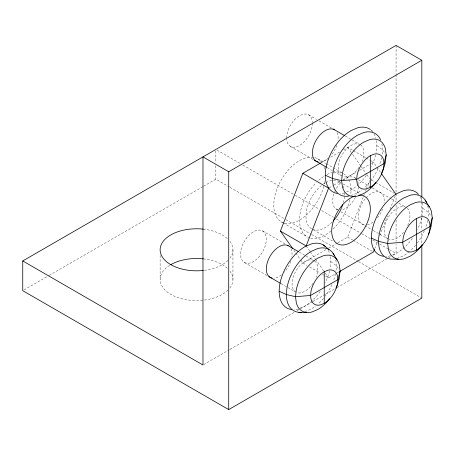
<?xml version="1.0" encoding="UTF-8"?>
<svg xmlns="http://www.w3.org/2000/svg" width="455" height="455" viewBox="0 0 455 455"><rect width="100%" height="100%" fill="white"/><g stroke="black" fill="none" stroke-linecap="round" stroke-linejoin="round"><path stroke-width="0.34" stroke-dasharray="2.27 1.71" d="M337.866 242.788L347.7 237.112L363.244 197.043M363.5 196.384L364.267 194.41M365.541 191.128L366.048 189.815M366.303 189.155L369.619 180.618M374.721 248.692L377.525 241.469M379.817 235.554L387.461 215.846M390.009 209.277L395.367 195.485M23.978 289.966L48.577 275.764M49.191 275.411L202.936 186.647M203.55 186.294L215.846 179.19L229.371 186.999M321.025 162.793L327.691 158.943M330.722 157.197L339.817 151.947M343.457 149.843L347.7 147.397L352.602 150.224M329.192 187.807L333.435 185.356M334.044 185.009L340.101 181.511M343.133 179.759L356.47 172.058M359.501 170.306L371.018 163.658M371.627 163.311L373.447 162.259L380.784 172.701M300.8 260.112L302.842 263.013L326.189 249.528M328.647 248.112L337.252 243.141M325.518 276.105L328.584 277.874L336.575 273.262M337.189 272.909L339.032 271.845M203.59 364.643L229.417 349.73M230.031 349.377L294.601 312.096M297.064 310.674L299.521 309.258M300.135 308.899L312.437 301.801M313.051 301.443L324.733 294.698M325.353 294.345L336.421 287.952M337.036 287.6L388.075 258.127M388.689 257.775L390.538 256.711M392.995 255.289L396.072 253.515L396.072 244.278M350.987 195.644L357.454 192.897A35.319 20.39 -60 0 0 361.793 189.951M397.05 258.503L403.517 255.755A35.319 20.39 -60 0 0 409.454 251.496M304.901 311.709L311.368 308.956A35.319 20.39 -60 0 0 315.707 306.01M346.551 191.902L351.015 190.071A36.411 21.021 -60 0 0 366.69 174.879M392.614 254.76L397.078 252.929A36.411 21.021 -60 0 0 413.134 237.174M300.465 307.961L304.93 306.135A36.411 21.021 -60 0 0 320.985 290.375M308.626 114.848L316.595 119.449M319.046 120.865L331.308 127.946M345.408 136.085L351.533 139.622M352.147 139.975L358.893 143.871M353.216 150.582L365.473 157.657M366.087 158.01L369.767 160.137M370.381 160.49L373.447 162.259M371.354 180.009L375.034 182.136M375.642 182.489L394.036 193.108M354.69 177.706L355.918 178.417M358.278 179.788L369.921 186.51M372.378 187.926L390.856 198.585M391.471 198.943L396.373 201.77M398.825 203.186L405.57 207.082M317.726 158.806L325.695 163.408M326.309 163.76L332.44 167.298M333.054 167.656L341.637 172.61M290.421 146.379L313.103 159.477M327.202 167.616L333.333 171.154M333.942 171.507L341.301 175.755M338.924 181.551L342.604 183.678M343.212 184.03L360.377 193.938M336.006 208.902L337.843 209.965M340.778 211.717L372.651 230.122M373.265 230.475L379.396 234.012M380.01 234.365L387.364 238.613M217.075 150.173L240.45 163.669M242.913 165.085L294.578 194.916M295.193 195.275L319.183 209.124M321.645 210.546L333.333 217.291M336.404 219.065L361.008 233.273M361.628 233.625L370.239 238.596M372.696 240.018L378.85 243.573M379.464 243.925L388.689 249.255M389.304 249.607L396.072 253.515M347.7 237.112L352.602 239.944M353.216 240.297L372.218 251.268M313.455 229.911L332.457 240.883M229.991 187.358L285.325 219.304M285.939 219.657L311.146 234.211M311.76 234.57L357.875 261.193M358.489 261.545L421.819 298.11M281.315 221.869L282.544 222.58M283.158 222.933L307.062 236.737M262.541 230.907A18.206 10.511 -60 0 1 256.768 259.111A18.206 10.511 -60 0 1 241.002 250.005A18.206 10.511 -60 0 1 262.541 230.907L285.222 244.005M299.322 252.144L305.453 255.682M306.061 256.034L312.807 259.93M302.842 263.013L307.131 265.487M309.582 266.903L320.001 272.92M322.459 274.337L324.91 275.753M244.335 262.444L267.017 275.537M281.116 283.675L287.247 287.213M287.856 287.571L295.215 291.814M376.763 145.481L382.427 149.644L384.975 153.216M422.826 208.339L428.491 212.496L431.039 216.068M330.677 261.54L336.342 265.703L338.89 269.275M347.7 147.397L352.181 153.779M352.591 154.359L360.747 165.961M361.156 166.541L366.457 174.083M366.866 174.663L369.722 178.724M306.158 245.967L309.827 251.188M310.236 251.769L315.127 258.73M315.537 259.31L323.693 270.913M325.325 273.233L328.584 277.874M293.867 250.25L295.5 252.57M295.909 253.151L300.391 259.532M421.819 198.005L421.819 229.951M421.819 232.789L421.819 244.153M396.072 45.409L396.072 73.818M396.072 74.529L396.072 193.142M396.072 193.853L396.072 201.667M396.072 205.216L396.072 216.58M396.072 220.135L396.072 241.44M232.949 249.801L232.949 279.529M215.846 150.878L215.846 162.913M215.846 165.745L215.846 179.19M160.126 255.46L160.126 279.529M420.084 196.571A36.411 21.021 -60 0 1 421.95 201.15M422.359 202.97A36.411 21.021 -60 0 1 422.086 215.835M421.66 217.848A36.411 21.021 -60 0 1 417.508 229.508M390.418 255.767A36.411 21.021 -60 0 1 385.516 256.438M342.797 180.572A18.206 10.511 -60 0 1 355.799 178.525M357.624 181.255A18.206 10.511 -60 0 1 358.426 184.957M358.438 186.891A18.206 10.511 -60 0 1 356.606 194.791M355.497 197.237A18.206 10.511 -60 0 1 341.557 209.914M337.843 209.818A18.206 10.511 -60 0 1 334.436 192.476M334.687 191.862A18.206 10.511 -60 0 1 340.886 182.347M427.797 206.161A35.319 20.39 -60 0 1 428.11 217.735M427.637 220.453A35.319 20.39 -60 0 1 425.391 228.205M424.356 230.782A35.319 20.39 -60 0 1 417.28 243.033M415.569 245.217A35.319 20.39 -60 0 1 409.978 251.041M407.293 208.254A18.206 10.511 -60 0 1 407.441 226.044M403.517 232.357A18.206 10.511 -60 0 1 389.241 239.518M387.978 238.966A18.206 10.511 -60 0 1 387.978 217.945A18.206 10.511 -60 0 1 406.184 207.435M360.69 144.952A18.206 10.511 -60 0 1 362.163 161.337M359.04 167.332A18.206 10.511 -60 0 1 343.178 176.659M341.91 176.108A18.206 10.511 -60 0 1 341.91 155.087A18.206 10.511 -60 0 1 360.115 144.576M325.894 182.557A27.306 15.766 -60 0 1 341.091 183.285M342.968 186.067A27.306 15.766 -60 0 1 343.923 188.666M344.537 192.624A27.306 15.766 -60 0 1 343.298 202.782M332.184 222.029A27.306 15.766 -60 0 1 312.221 229.172M311.612 228.854A27.306 15.766 -60 0 1 306.772 209.493A27.306 15.766 -60 0 1 321.361 185.623M323.59 183.962A27.306 15.766 -60 0 1 325.268 182.904M337.03 132.644A18.206 10.511 -60 0 1 337.946 140.743M336.865 145.236A18.206 10.511 -60 0 1 330.859 155.644M328.601 157.913A18.206 10.511 -60 0 1 318.83 162.071M290.944 248.703A18.206 10.511 -60 0 1 291.86 256.802M290.779 261.295A18.206 10.511 -60 0 1 284.335 272.192M281.423 274.888A18.206 10.511 -60 0 1 273.944 278.142M365.991 197.908A18.206 10.511 -60 0 1 379.066 191.97A18.206 10.511 -60 0 1 384.094 203.095M382.615 209.021A18.206 10.511 -60 0 1 377.149 218.252M372.873 222.211A18.206 10.511 -60 0 1 367.327 224.77M364.296 224.833A18.206 10.511 -60 0 1 365.558 198.397M343.474 173.668A36.411 21.021 -60 0 1 348.598 179.162M348.911 179.776A36.411 21.021 -60 0 1 350.714 195.036M349.849 199.847A36.411 21.021 -60 0 1 332.923 229.172M330.848 231.004A36.411 21.021 -60 0 1 310.276 238.028M309.593 237.84A36.411 21.021 -60 0 1 299.799 215.579A36.411 21.021 -60 0 1 316.145 182.671M318.608 180.334A36.411 21.021 -60 0 1 324.153 176.148M327.099 174.493A36.411 21.021 -60 0 1 331.934 172.638M332.645 172.462A36.411 21.021 -60 0 1 341.608 172.792M229.968 271.197A36.411 21.021 0 0 1 229.968 287.856M228.069 290.04A36.411 21.021 0 0 1 175.061 296.501A36.411 21.021 0 0 1 169.601 265.384M203.317 258.872A36.411 21.021 0 0 1 228.069 269.019M286.65 138.047A18.206 10.511 -60 0 1 299.242 115.917A18.206 10.511 -60 0 1 312.386 122.543M312.397 123.18A18.206 10.511 -60 0 1 300.084 145.145A18.206 10.511 -60 0 1 286.695 139.31M229.968 241.469A36.411 21.021 0 0 1 229.968 258.127M228.069 260.311A36.411 21.021 0 0 1 203.317 270.452M203.317 229.144A36.411 21.021 0 0 1 228.069 239.285M283.852 222.973A36.411 21.021 -60 0 1 282.549 177.786A36.411 21.021 -60 0 1 321.822 162.6M323.966 166.883A36.411 21.021 -60 0 1 324.802 170.107M324.773 181.568A36.411 21.021 -60 0 1 323.949 185.646M323.778 186.311A36.411 21.021 -60 0 1 284.529 223.16M328.26 250.364A36.411 21.021 -60 0 1 329.801 254.351M330.319 256.808A36.411 21.021 -60 0 1 329.938 269.036M329.511 271.049A36.411 21.021 -60 0 1 325.353 282.709M298.264 308.968A36.411 21.021 -60 0 1 294.044 309.627M335.796 260.015A35.319 20.39 -60 0 1 335.961 270.935M335.489 273.654A35.319 20.39 -60 0 1 333.475 280.763M331.923 284.625A35.319 20.39 -60 0 1 325.132 296.233M323.42 298.417A35.319 20.39 -60 0 1 317.829 304.241M314.604 261.011A18.206 10.511 -60 0 1 316.077 277.402M312.955 283.391A18.206 10.511 -60 0 1 297.092 292.719M295.83 292.173A18.206 10.511 -60 0 1 295.83 271.146A18.206 10.511 -60 0 1 314.035 260.635M374.021 133.713A36.411 21.021 -60 0 1 375.887 138.292M376.404 140.749A36.411 21.021 -60 0 1 376.023 152.977M375.597 154.99A36.411 21.021 -60 0 1 371.439 166.649M344.35 192.909A36.411 21.021 -60 0 1 340.13 193.568M381.876 143.956A35.319 20.39 -60 0 1 382.046 154.876M381.574 157.595A35.319 20.39 -60 0 1 379.561 164.704M378.008 168.566A35.319 20.39 -60 0 1 371.217 180.174M369.505 182.358A35.319 20.39 -60 0 1 363.915 188.182"/><path stroke-width="0.68" d="M329.744 298.599A31.446 18.154 -60 0 1 317.8 309.514L312.05 311.959A31.446 18.154 -60 0 1 296.324 302.882L295.505 296.711L296.324 289.59A31.446 18.154 -60 0 1 317.8 258.161L323.556 255.71A31.446 18.154 -60 0 1 339.282 264.793L340.101 270.964L339.282 278.079A31.446 18.154 -60 0 1 336.023 288.043M375.83 182.54A31.446 18.154 -60 0 1 363.886 193.455L358.13 195.9A31.446 18.154 -60 0 1 342.41 186.823L341.591 180.646L342.41 173.531A31.446 18.154 -60 0 1 363.886 142.102L369.642 139.651A31.446 18.154 -60 0 1 385.368 148.728L386.187 154.905L385.368 162.02A31.446 18.154 -60 0 1 381.529 173.224M422.303 244.858A31.446 18.154 -60 0 1 409.955 256.307L404.199 258.758A31.446 18.154 -60 0 1 388.473 249.681L387.654 243.505L388.473 236.39A31.446 18.154 -60 0 1 409.955 204.96L415.711 202.509A31.446 18.154 -60 0 1 431.431 211.586L432.25 217.763L431.431 224.878A31.446 18.154 -60 0 1 428.445 234.217M340.101 270.964L337.951 279.637L337.451 284.011A19.337 11.165 -60 0 1 324.239 303.343L320.701 304.85A19.337 11.165 -60 0 1 311.032 299.265L310.526 295.471L311.032 291.092A19.337 11.165 -60 0 1 324.239 271.76L327.776 270.259A19.337 11.165 -60 0 1 337.451 275.838L337.951 279.637L310.526 295.471L295.505 296.711L286.394 294.539L279.182 291.268M386.187 154.905L384.037 163.573L383.537 167.952A19.337 11.165 -60 0 1 370.325 187.284L366.787 188.791A19.337 11.165 -60 0 1 357.118 183.206L356.612 179.406L357.118 175.033A19.337 11.165 -60 0 1 370.325 155.701L373.862 154.194A19.337 11.165 -60 0 1 383.537 159.779L384.037 163.573L356.612 179.406L341.591 180.646L332.48 178.479L325.268 175.209M432.25 217.763L430.1 226.431L429.6 230.81A19.337 11.165 -60 0 1 416.388 250.142L412.85 251.643A19.337 11.165 -60 0 1 403.181 246.064L402.675 242.265L403.181 237.891A19.337 11.165 -60 0 1 416.388 218.559L419.931 217.052A19.337 11.165 -60 0 1 429.6 222.637L430.1 226.431L402.675 242.265L387.654 243.505L378.543 241.338L371.331 238.067M292.645 248.504L280.411 231.1L302.842 173.292L320.417 163.146M374.465 249.351L373.447 251.979L339.646 271.487M421.819 244.864L421.819 298.11L228.723 409.591L22.75 290.677L22.75 260.948L396.072 45.409L421.819 60.27L421.819 197.294M22.75 260.948L202.975 364.995L202.975 156.89L228.723 171.757L421.819 60.27M398.836 259.287L391.027 259.1A35.319 20.39 -60 0 1 379.396 233.381A35.319 20.39 -60 0 1 403.517 198.079L409.978 195.331A35.319 20.39 -60 0 1 426.449 202.253M298.878 312.301L306.687 312.494M333.145 129.004L344.793 135.732M314.325 160.183L326.588 167.264M302.842 173.292L328.584 188.16L306.158 245.967L280.411 231.1M287.674 245.421L298.708 251.791M268.854 276.6L280.502 283.323M323.135 244.87L329.028 249.533M381.603 173.861L395.873 194.171M425.146 200.012L429.213 206.678M332.992 253.213L337.058 259.879M416.388 218.559L416.388 250.142M370.325 155.701L370.325 187.284M324.239 271.76L324.239 303.343M228.723 171.757L228.723 409.591M418.492 194.331A36.411 21.021 -60 0 0 403.744 190.639L397.078 193.472A36.411 21.021 -60 0 0 372.321 229.337A36.411 21.021 -60 0 0 383.491 256.296M358.739 195.172A27.306 15.766 -60 0 1 363.403 230.02A27.306 15.766 -60 0 1 332.23 236.071A27.306 15.766 -60 0 1 355.406 195.821M342.695 204.744A27.306 15.766 -60 0 1 333.128 221.033M272.033 278.028A18.206 10.511 -60 0 1 269.229 257.854A18.206 10.511 -60 0 1 288.288 245.774M318.119 161.969A18.206 10.511 -60 0 1 315.315 141.795A18.206 10.511 -60 0 1 334.374 129.715M170.79 264.662A36.411 21.021 0 0 1 203.317 258.872M203.317 270.452A36.411 21.021 0 0 1 160.126 249.801A36.411 21.021 0 0 1 203.317 229.144M325.353 246.513A36.411 21.021 -60 0 0 311.595 243.84L304.93 246.673A36.411 21.021 -60 0 0 280.172 282.538A36.411 21.021 -60 0 0 291.342 309.502M334.3 255.46A35.319 20.39 -60 0 0 317.829 248.532L311.368 251.285A35.319 20.39 -60 0 0 286.906 288.407A35.319 20.39 -60 0 0 301.472 312.312M370.37 129.561A36.411 21.021 -60 0 0 357.681 127.781L351.015 130.613A36.411 21.021 -60 0 0 326.258 166.479A36.411 21.021 -60 0 0 337.422 193.438M371.439 130.454A36.411 21.021 -60 0 1 372.429 131.472M380.664 140.015A35.319 20.39 -60 0 0 363.915 132.473L357.454 135.22A35.319 20.39 -60 0 0 332.855 173.253A35.319 20.39 -60 0 0 348.917 196.088"/></g></svg>
